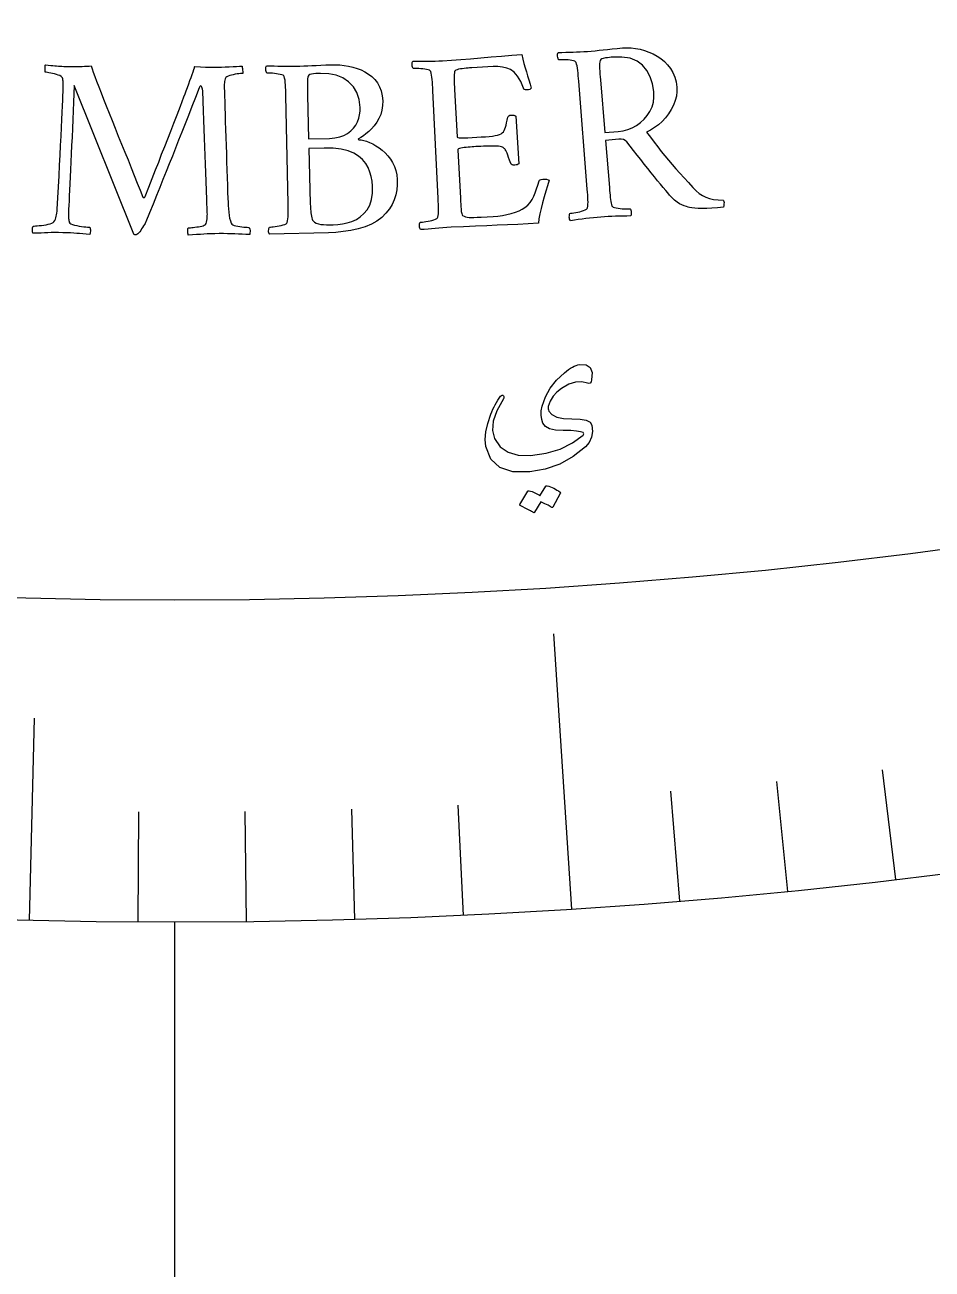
# Model space of a CAD drawing. Header units: millimetres. Extents: x -83 to 83, y -82 to 91.
# Drawn here: x -1.61 to 8.14, y -69.32 to -55.93 of the extents above; entities that cross this region are included whole.
import ezdxf

# ---------------------------------------------------------------- set-up
doc = ezdxf.new("R2010")
doc.units = ezdxf.units.MM
for name, color, linetype in [('CUT_OUTER', 1, 'Continuous'), ('ENGRAVE', 7, 'Continuous'), ('ENGRAVE_FINE', 8, 'Continuous'), ('TEXT', 5, 'Continuous')]:
    doc.layers.add(name, color=color, linetype=linetype)

msp = doc.modelspace()

# ---------------------------------------------------------------- linework, layer by layer
at = {"layer": 'CUT_OUTER'}
msp.add_arc((0, 0), 82.5, 179.648438, 0, dxfattribs=at)
at = {"layer": 'ENGRAVE'}
for points in [[(4.2671, -65.4485), (4.0739, -62.4848)], [(-1.5636, -65.5689), (-1.5117, -63.3915)], [(0, -74.6625), (0, -65.5875)]]:
    msp.add_lwpolyline(points, dxfattribs=at)
for radius in [80.85, 80.85, 78.6844, 74.6625, 74.6625, 71.4862, 65.5875, 65.5875, 62.1225]:
    msp.add_circle((0, 0), radius, dxfattribs=at)
at = {"layer": 'ENGRAVE_FINE'}
for points in [[(7.7518, -65.1278), (7.6114, -63.9481)], [(6.5923, -65.2554), (6.4729, -64.0734)], [(5.4306, -65.3623), (5.3322, -64.1784)], [(1.9363, -65.5589), (1.9012, -64.3714)], [(3.1022, -65.5141), (3.046, -64.3274)], [(-0.397, -65.5863), (-0.3898, -64.3983)], [(0.7698, -65.583), (0.7559, -64.3951)]]:
    msp.add_lwpolyline(points, dxfattribs=at)
at = {"layer": 'TEXT'}
for points in [[(4.8139, -56.1818), (4.8593, -56.1798), (4.9057, -56.1816), (4.9532, -56.1871), (5.0017, -56.1963), (5.05, -56.2091), (5.0967, -56.2256), (5.1419, -56.2457), (5.1855, -56.2694), (5.2267, -56.2969), (5.2643, -56.3284), (5.2983, -56.3639), (5.3288, -56.4034), (5.3547, -56.447), (5.3748, -56.4948), (5.389, -56.5469), (5.3975, -56.6032), (5.3988, -56.6518), (5.3933, -56.7004), (5.381, -56.7489), (5.3619, -56.7974), (5.3373, -56.8446), (5.3087, -56.8894), (5.276, -56.9318), (5.2391, -56.9716), (5.1995, -57.0079), (5.1586, -57.0393), (5.1163, -57.0659), (5.0727, -57.0877), (5.1135, -57.1431), (5.1536, -57.1962), (5.1927, -57.2468), (5.2311, -57.2951), (5.2693, -57.342), (5.3083, -57.3886), (5.348, -57.435), (5.3885, -57.4812), (5.4305, -57.5283), (5.475, -57.5779), (5.5218, -57.6298), (5.5711, -57.6841), (5.6046, -57.7177), (5.6389, -57.7463), (5.674, -57.7699), (5.7098, -57.7885), (5.7486, -57.8024), (5.7924, -57.8119), (5.8413, -57.817), (5.8952, -57.8176), (5.9005, -57.8239), (5.9039, -57.8329), (5.9054, -57.8445), (5.9051, -57.8587), (5.9039, -57.8727), (5.9027, -57.8836), (5.9015, -57.8912), (5.9004, -57.8957), (5.8345, -57.9018), (5.7742, -57.906), (5.7196, -57.9084), (5.6707, -57.9089), (5.6277, -57.9079), (5.5907, -57.9058), (5.5599, -57.9025), (5.5352, -57.8981), (5.5191, -57.8932), (5.5001, -57.8871), (5.4782, -57.8796), (5.4533, -57.8708), (5.4269, -57.859), (5.4005, -57.8424), (5.3739, -57.8211), (5.3473, -57.7951), (5.3359, -57.7823), (5.3205, -57.7646), (5.3011, -57.742), (5.2778, -57.7145), (5.2513, -57.6829), (5.2224, -57.648), (5.1912, -57.6098), (5.1576, -57.5683), (5.1222, -57.5243), (5.0857, -57.4789), (5.0481, -57.432), (5.0093, -57.3836), (4.9704, -57.3347), (4.9323, -57.2862), (4.895, -57.2381), (4.8584, -57.1905), (4.8437, -57.177), (4.8245, -57.1681), (4.8007, -57.1638), (4.7725, -57.164), (4.6312, -57.1757), (4.6723, -57.6826), (4.6726, -57.6867), (4.673, -57.6909), (4.6733, -57.6951), (4.6736, -57.6993), (4.674, -57.7035), (4.6743, -57.7076), (4.6747, -57.7118), (4.675, -57.716), (4.6772, -57.7418), (4.6794, -57.7664), (4.6818, -57.7898), (4.6842, -57.812), (4.687, -57.8325), (4.6905, -57.8511), (4.6948, -57.8676), (4.6997, -57.8822), (4.7052, -57.8886), (4.7148, -57.8943), (4.7287, -57.8993), (4.7467, -57.9036), (4.7671, -57.9071), (4.7881, -57.9097), (4.8098, -57.9113), (4.8321, -57.912), (4.853, -57.9121), (4.8703, -57.9119), (4.884, -57.9115), (4.8942, -57.9109), (4.8985, -57.9172), (4.9022, -57.9257), (4.9051, -57.9363), (4.9073, -57.9491), (4.9083, -57.962), (4.9076, -57.9729), (4.9051, -57.9819), (4.9008, -57.9889), (4.8589, -57.9897), (4.8178, -57.9906), (4.7777, -57.9916), (4.7384, -57.9926), (4.6994, -57.9939), (4.6598, -57.9958), (4.6198, -57.9982), (4.5793, -58.0012), (4.5398, -58.0045), (4.5, -58.0084), (4.4598, -58.0128), (4.4194, -58.0178), (4.3786, -58.0231), (4.3375, -58.0285), (4.296, -58.0341), (4.2542, -58.0399), (4.2489, -58.0337), (4.245, -58.0252), (4.2426, -58.0145), (4.2415, -58.0016), (4.2417, -57.9887), (4.243, -57.9777), (4.2452, -57.9688), (4.2485, -57.9619), (4.2587, -57.9609), (4.2723, -57.9591), (4.2894, -57.9565), (4.31, -57.9532), (4.332, -57.949), (4.3534, -57.944), (4.3742, -57.9381), (4.3945, -57.9314), (4.412, -57.9243), (4.4248, -57.9172), (4.4328, -57.9101), (4.4361, -57.903), (4.4397, -57.8847), (4.4419, -57.864), (4.4427, -57.841), (4.442, -57.8157), (4.4406, -57.7886), (4.4389, -57.7606), (4.4369, -57.7315), (4.4347, -57.7013), (4.3426, -56.5397), (4.3402, -56.5095), (4.3377, -56.4802), (4.3351, -56.4517), (4.3324, -56.4242), (4.3291, -56.3984), (4.3249, -56.3754), (4.3196, -56.355), (4.3134, -56.3374), (4.3091, -56.3298), (4.3003, -56.3237), (4.287, -56.3189), (4.2691, -56.3155), (4.2489, -56.3131), (4.2283, -56.3112), (4.2075, -56.3099), (4.1863, -56.3091), (4.1667, -56.3087), (4.1503, -56.3086), (4.1372, -56.3088), (4.1274, -56.3093), (4.1232, -56.3029), (4.1198, -56.2944), (4.117, -56.2838), (4.115, -56.271), (4.1141, -56.2581), (4.1149, -56.2471), (4.1175, -56.2382), (4.1217, -56.2312), (4.1624, -56.2297), (4.2026, -56.2284), (4.2423, -56.2273), (4.2816, -56.2263), (4.3204, -56.2252), (4.3591, -56.2235), (4.3976, -56.2213), (4.4358, -56.2185), (4.4761, -56.2152), (4.5178, -56.2113), (4.5611, -56.2069), (4.6058, -56.2021), (4.653, -56.197), (4.7033, -56.1919), (4.757, -56.1868), (4.8139, -56.1818)], [(2.8761, -56.3199), (2.9726, -56.3143), (3.0738, -56.3073), (3.1797, -56.2988), (3.2903, -56.2888), (3.4026, -56.2785), (3.5136, -56.269), (3.6232, -56.2605), (3.7315, -56.2529), (3.7422, -56.3029), (3.7538, -56.3508), (3.7663, -56.3965), (3.7797, -56.4401), (3.7934, -56.4829), (3.8068, -56.5265), (3.8199, -56.5708), (3.8328, -56.6158), (3.8251, -56.6224), (3.815, -56.6275), (3.8023, -56.631), (3.7871, -56.6329), (3.7712, -56.6327), (3.7593, -56.6298), (3.7514, -56.6242), (3.7474, -56.6159), (3.7183, -56.5427), (3.6858, -56.4848), (3.6499, -56.4422), (3.6105, -56.4148), (3.5679, -56.3979), (3.5223, -56.3868), (3.4736, -56.3814), (3.4219, -56.3817), (3.1924, -56.3952), (3.1825, -56.3959), (3.1692, -56.3969), (3.1525, -56.3982), (3.1323, -56.4), (3.1109, -56.4021), (3.0901, -56.4047), (3.0701, -56.4079), (3.0507, -56.4114), (3.0338, -56.4157), (3.0211, -56.4207), (3.0125, -56.4266), (3.008, -56.4333), (3.0051, -56.4485), (3.0032, -56.4658), (3.0023, -56.485), (3.0023, -56.5064), (3.0029, -56.5289), (3.0037, -56.5518), (3.0047, -56.575), (3.0058, -56.5985), (3.0063, -56.6078), (3.0068, -56.616), (3.0071, -56.6231), (3.0075, -56.6292), (3.0344, -57.1371), (3.0369, -57.142), (3.0439, -57.1457), (3.0553, -57.148), (3.0712, -57.1491), (3.0898, -57.1493), (3.1094, -57.1492), (3.13, -57.1486), (3.1516, -57.1475), (3.2928, -57.1396), (3.3386, -57.1366), (3.3789, -57.1331), (3.4139, -57.1293), (3.4434, -57.1251), (3.4683, -57.1199), (3.4896, -57.1132), (3.507, -57.105), (3.5207, -57.0952), (3.5318, -57.0835), (3.5414, -57.0694), (3.5494, -57.053), (3.5558, -57.0342), (3.5616, -57.0125), (3.5674, -56.9873), (3.5734, -56.9586), (3.5796, -56.9263), (3.5825, -56.9176), (3.5897, -56.911), (3.6012, -56.9066), (3.6169, -56.9044), (3.6323, -56.9043), (3.6454, -56.9061), (3.6562, -56.9097), (3.6647, -56.9153), (3.6977, -57.4284), (3.6911, -57.4337), (3.6816, -57.4379), (3.6692, -57.4408), (3.6539, -57.4424), (3.6387, -57.4422), (3.6265, -57.4393), (3.6172, -57.4337), (3.6109, -57.4255), (3.5994, -57.3898), (3.589, -57.3594), (3.5798, -57.3343), (3.5719, -57.3146), (3.5648, -57.2989), (3.5583, -57.286), (3.5523, -57.2759), (3.5467, -57.2686), (3.5413, -57.2629), (3.5353, -57.2577), (3.5288, -57.2531), (3.5219, -57.2491), (3.5124, -57.2445), (3.4984, -57.2411), (3.48, -57.2388), (3.4571, -57.2376), (3.4315, -57.2373), (3.4046, -57.2373), (3.3765, -57.2377), (3.3473, -57.2386), (3.3178, -57.2397), (3.2893, -57.2409), (3.2616, -57.2422), (3.2348, -57.2436), (3.2162, -57.2448), (3.1964, -57.2462), (3.1753, -57.2478), (3.1531, -57.2496), (3.131, -57.2517), (3.1105, -57.254), (3.0916, -57.2566), (3.0743, -57.2595), (3.0599, -57.263), (3.0497, -57.2674), (3.0437, -57.2729), (3.042, -57.2794), (3.0696, -57.7984), (3.0697, -57.8016), (3.0699, -57.8054), (3.0702, -57.8099), (3.0704, -57.8152), (3.0716, -57.8361), (3.0732, -57.8598), (3.075, -57.8863), (3.0772, -57.9155), (3.0799, -57.9429), (3.0836, -57.9635), (3.0881, -57.9774), (3.0935, -57.9846), (3.1088, -57.9926), (3.1256, -57.9986), (3.1439, -58.0026), (3.1637, -58.0046), (3.187, -58.0052), (3.2162, -58.0049), (3.2511, -58.0037), (3.2918, -58.0017), (3.4239, -57.9941), (3.4728, -57.9899), (3.5212, -57.9833), (3.5691, -57.9743), (3.6165, -57.9628), (3.6611, -57.9491), (3.7007, -57.9336), (3.7351, -57.9164), (3.7646, -57.8973), (3.7936, -57.8736), (3.8189, -57.8458), (3.8404, -57.8138), (3.858, -57.7778), (3.8735, -57.7388), (3.8885, -57.6983), (3.903, -57.6563), (3.9171, -57.6127), (3.9211, -57.6051), (3.9288, -57.5993), (3.9401, -57.5954), (3.955, -57.5933), (3.9781, -57.5928), (3.9972, -57.5946), (4.0122, -57.5988), (4.0232, -57.6054), (4.0071, -57.6634), (3.9903, -57.7233), (3.9727, -57.7849), (3.9542, -57.8483), (3.9372, -57.9102), (3.9239, -57.9673), (3.9143, -58.0196), (3.9084, -58.067), (3.7974, -58.0741), (3.6867, -58.0801), (3.5763, -58.0853), (3.4662, -58.0895), (3.3528, -58.0937), (3.2323, -58.0988), (3.1049, -58.1047), (2.9704, -58.1114), (2.9238, -58.114), (2.8796, -58.117), (2.838, -58.1204), (2.7988, -58.1241), (2.7605, -58.1278), (2.7215, -58.1309), (2.6818, -58.1335), (2.6413, -58.1357), (2.6361, -58.1293), (2.6325, -58.1207), (2.6303, -58.1099), (2.6297, -58.097), (2.6302, -58.0841), (2.6317, -58.0732), (2.6343, -58.0643), (2.6377, -58.0575), (2.6479, -58.0568), (2.6616, -58.0554), (2.6788, -58.0533), (2.6994, -58.0505), (2.7216, -58.0469), (2.7431, -58.0425), (2.7641, -58.0372), (2.7845, -58.0311), (2.8022, -58.0244), (2.8152, -58.0177), (2.8234, -58.0108), (2.8268, -58.0038), (2.831, -57.9856), (2.8338, -57.965), (2.8352, -57.9421), (2.8353, -57.9167), (2.8345, -57.8896), (2.8336, -57.8615), (2.8324, -57.8324), (2.8311, -57.8022), (2.7741, -56.6383), (2.7725, -56.6081), (2.7708, -56.5787), (2.769, -56.5502), (2.767, -56.5226), (2.7645, -56.4967), (2.7608, -56.4736), (2.7562, -56.4531), (2.7504, -56.4353), (2.7463, -56.4276), (2.7377, -56.4212), (2.7245, -56.4161), (2.7068, -56.4122), (2.6865, -56.4092), (2.6658, -56.4068), (2.6446, -56.4049), (2.6228, -56.4036), (2.6026, -56.4027), (2.5858, -56.4021), (2.5724, -56.402), (2.5625, -56.4022), (2.5586, -56.3957), (2.5553, -56.3871), (2.5529, -56.3764), (2.5512, -56.3635), (2.5507, -56.3506), (2.5518, -56.3397), (2.5546, -56.3308), (2.559, -56.324), (2.5998, -56.3236), (2.6403, -56.3234), (2.6805, -56.3233), (2.7203, -56.3234), (2.7598, -56.3233), (2.7989, -56.3227), (2.8377, -56.3216), (2.8761, -56.3199)], [(5.1501, -56.6515), (5.1365, -56.5669), (5.1118, -56.4915), (5.0761, -56.4251), (5.0294, -56.3677), (4.9699, -56.3227), (4.8959, -56.2932), (4.8074, -56.2793), (4.7043, -56.2808), (4.6904, -56.2822), (4.6733, -56.2841), (4.653, -56.2867), (4.6295, -56.2898), (4.6071, -56.2941), (4.5902, -56.3001), (4.5787, -56.3077), (4.5727, -56.3169), (4.569, -56.332), (4.5669, -56.3514), (4.5663, -56.375), (4.5673, -56.4029), (4.5691, -56.4329), (4.5711, -56.4632), (4.5733, -56.4936), (4.5757, -56.5241), (4.6245, -57.0921), (4.7683, -57.0803), (4.82, -57.0729), (4.8699, -57.0594), (4.9181, -57.0399), (4.9646, -57.0144), (5.0077, -56.9837), (5.0461, -56.9484), (5.0796, -56.9086), (5.1084, -56.8643), (5.1308, -56.816), (5.1452, -56.7645), (5.1516, -56.7096), (5.1501, -56.6515)], [(-1.1177, -56.3822), (-1.0845, -56.3826), (-1.0534, -56.3824), (-1.0244, -56.3816), (-0.9974, -56.3803), (-0.9719, -56.3787), (-0.9474, -56.3773), (-0.924, -56.376), (-0.9016, -56.3749), (-0.8921, -56.4053), (-0.8791, -56.443), (-0.8626, -56.4882), (-0.8426, -56.5407), (-0.8198, -56.5994), (-0.795, -56.6633), (-0.7682, -56.7322), (-0.7392, -56.8062), (-0.7086, -56.8839), (-0.6767, -56.9638), (-0.6436, -57.0461), (-0.6092, -57.1305), (-0.5742, -57.216), (-0.5395, -57.3013), (-0.505, -57.3865), (-0.4707, -57.4714), (-0.4373, -57.5547), (-0.4051, -57.635), (-0.3741, -57.7123), (-0.3445, -57.7866), (-0.3428, -57.7891), (-0.3403, -57.7908), (-0.3372, -57.7919), (-0.3333, -57.7923), (-0.3295, -57.7916), (-0.3263, -57.7895), (-0.3239, -57.7861), (-0.3221, -57.7812), (-0.282, -57.6805), (-0.2443, -57.5849), (-0.2087, -57.4943), (-0.1753, -57.4088), (-0.1431, -57.3257), (-0.1107, -57.2427), (-0.0783, -57.1596), (-0.0457, -57.0765), (-0.0124, -56.9912), (0.0223, -56.9015), (0.0585, -56.8074), (0.0961, -56.709), (0.1086, -56.6761), (0.1214, -56.6418), (0.1345, -56.6062), (0.1479, -56.5691), (0.161, -56.5326), (0.1731, -56.4985), (0.1841, -56.4668), (0.1941, -56.4377), (0.2024, -56.4132), (0.2083, -56.3957), (0.2118, -56.3852), (0.213, -56.3817), (0.2743, -56.3851), (0.3298, -56.3874), (0.3795, -56.3887), (0.4234, -56.3889), (0.4601, -56.3884), (0.4989, -56.3876), (0.54, -56.3863), (0.5833, -56.3847), (0.6252, -56.3828), (0.6621, -56.381), (0.6941, -56.3792), (0.7212, -56.3775), (0.7226, -56.3822), (0.7241, -56.3907), (0.7256, -56.4031), (0.7272, -56.4193), (0.7286, -56.4352), (0.7296, -56.4465), (0.7302, -56.4533), (0.7304, -56.4556), (0.7193, -56.4561), (0.7054, -56.4573), (0.6886, -56.4593), (0.6689, -56.462), (0.648, -56.4654), (0.6276, -56.4694), (0.6077, -56.4742), (0.5883, -56.4796), (0.5711, -56.4856), (0.5577, -56.4918), (0.548, -56.4984), (0.5421, -56.5052), (0.5384, -56.5158), (0.5354, -56.5277), (0.5332, -56.541), (0.5316, -56.5556), (0.5305, -56.5707), (0.5298, -56.585), (0.5294, -56.5986), (0.5294, -56.6116), (0.5311, -56.651), (0.5329, -56.6995), (0.5348, -56.7572), (0.5369, -56.8239), (0.539, -56.8973), (0.5414, -56.9751), (0.544, -57.0572), (0.5468, -57.1437), (0.5497, -57.2322), (0.5526, -57.3201), (0.5556, -57.4075), (0.5585, -57.4943), (0.5613, -57.5785), (0.5639, -57.6578), (0.5663, -57.7321), (0.5685, -57.8016), (0.5705, -57.8402), (0.5728, -57.8777), (0.5754, -57.9142), (0.5784, -57.9496), (0.5824, -57.9831), (0.5882, -58.0138), (0.5956, -58.0417), (0.6049, -58.0667), (0.6113, -58.0758), (0.6219, -58.0837), (0.6368, -58.0902), (0.6558, -58.0955), (0.6771, -58.0998), (0.6985, -58.1034), (0.7201, -58.1063), (0.7419, -58.1085), (0.7617, -58.11), (0.7775, -58.1111), (0.7892, -58.1118), (0.7969, -58.1119), (0.8018, -58.1221), (0.8052, -58.1331), (0.8071, -58.1451), (0.8073, -58.1579), (0.8067, -58.1699), (0.8059, -58.1792), (0.8048, -58.186), (0.8036, -58.1901), (0.7629, -58.1879), (0.7228, -58.1859), (0.6832, -58.184), (0.6441, -58.1823), (0.6046, -58.1809), (0.5634, -58.18), (0.5207, -58.1796), (0.4764, -58.1797), (0.43, -58.1803), (0.3869, -58.1814), (0.3469, -58.183), (0.31, -58.185), (0.2732, -58.1874), (0.2332, -58.1899), (0.1901, -58.1926), (0.1437, -58.1955), (0.1423, -58.1913), (0.1409, -58.1843), (0.1394, -58.1745), (0.138, -58.1619), (0.1373, -58.1487), (0.1379, -58.1368), (0.14, -58.1263), (0.1435, -58.1172), (0.1532, -58.1169), (0.1654, -58.1161), (0.18, -58.1148), (0.197, -58.1129), (0.2153, -58.1105), (0.2336, -58.1078), (0.2519, -58.1048), (0.2702, -58.1014), (0.2872, -58.0977), (0.3018, -58.0939), (0.3139, -58.0899), (0.3236, -58.0858), (0.3301, -58.0796), (0.3355, -58.0696), (0.3398, -58.0558), (0.343, -58.0381), (0.3454, -58.0193), (0.347, -58.0018), (0.348, -57.9857), (0.3482, -57.971), (0.348, -57.9545), (0.3473, -57.9358), (0.3463, -57.9147), (0.3449, -57.8914), (0.3436, -57.8681), (0.3426, -57.8471), (0.3419, -57.8283), (0.3417, -57.8118), (0.3383, -57.7136), (0.3349, -57.6173), (0.3316, -57.5229), (0.3283, -57.4304), (0.325, -57.3384), (0.3217, -57.2453), (0.3184, -57.1512), (0.3151, -57.0561), (0.3116, -56.9585), (0.3078, -56.8574), (0.3036, -56.7525), (0.2991, -56.644), (0.2987, -56.6389), (0.2977, -56.6321), (0.2959, -56.6236), (0.2934, -56.6133), (0.2901, -56.6035), (0.2858, -56.5965), (0.2805, -56.5924), (0.2741, -56.591), (0.2712, -56.5922), (0.268, -56.5959), (0.2644, -56.6021), (0.2605, -56.6106), (0.2205, -56.7137), (0.1819, -56.8128), (0.1448, -56.9081), (0.109, -56.9995), (0.0742, -57.0882), (0.0397, -57.1753), (0.0057, -57.2608), (-0.0279, -57.3447), (-0.0614, -57.4282), (-0.0952, -57.5123), (-0.1293, -57.5971), (-0.1636, -57.6826), (-0.1988, -57.7701), (-0.2353, -57.8609), (-0.2731, -57.9549), (-0.3123, -58.0523), (-0.3161, -58.0592), (-0.3216, -58.069), (-0.3289, -58.0815), (-0.3379, -58.0968), (-0.348, -58.1133), (-0.3582, -58.1292), (-0.3686, -58.1446), (-0.3791, -58.1595), (-0.3895, -58.1724), (-0.3994, -58.182), (-0.4087, -58.1883), (-0.4174, -58.1913), (-0.4208, -58.1922), (-0.4252, -58.192), (-0.4306, -58.1907), (-0.4371, -58.1884), (-0.4385, -58.1872), (-0.4399, -58.1863), (-0.4414, -58.1858), (-0.4428, -58.1856), (-1.0833, -56.5841), (-1.0865, -56.6742), (-1.0902, -56.7656), (-1.0942, -56.8585), (-1.0986, -56.9527), (-1.1031, -57.047), (-1.1074, -57.1398), (-1.1115, -57.2313), (-1.1154, -57.3213), (-1.1192, -57.4085), (-1.1229, -57.4913), (-1.1265, -57.5698), (-1.1301, -57.6438), (-1.1334, -57.7123), (-1.1365, -57.7737), (-1.1392, -57.8281), (-1.1416, -57.8756), (-1.1436, -57.9146), (-1.1451, -57.9437), (-1.146, -57.9628), (-1.1464, -57.9719), (-1.1464, -57.982), (-1.1461, -57.9925), (-1.1454, -58.0037), (-1.1444, -58.0153), (-1.143, -58.0268), (-1.1413, -58.0374), (-1.1392, -58.0471), (-1.1368, -58.056), (-1.1302, -58.0654), (-1.1185, -58.0738), (-1.1016, -58.0813), (-1.0797, -58.0878), (-1.055, -58.0934), (-1.0302, -58.0981), (-1.0052, -58.102), (-0.98, -58.1049), (-0.9572, -58.1072), (-0.9392, -58.1088), (-0.9262, -58.1097), (-0.9181, -58.1101), (-0.9135, -58.117), (-0.9106, -58.1263), (-0.9096, -58.138), (-0.9103, -58.1522), (-0.912, -58.166), (-0.9135, -58.1766), (-0.9151, -58.1841), (-0.9165, -58.1884), (-0.956, -58.1851), (-0.9926, -58.1819), (-1.0264, -58.179), (-1.0573, -58.1762), (-1.0888, -58.1738), (-1.1242, -58.1718), (-1.1635, -58.1703), (-1.2067, -58.1691), (-1.2526, -58.1684), (-1.2948, -58.1683), (-1.333, -58.1687), (-1.3674, -58.1698), (-1.4018, -58.1711), (-1.4401, -58.1726), (-1.4823, -58.174), (-1.5283, -58.1756), (-1.5296, -58.1713), (-1.5309, -58.1643), (-1.532, -58.1545), (-1.5331, -58.1419), (-1.5334, -58.1286), (-1.5324, -58.1168), (-1.53, -58.1063), (-1.5263, -58.0973), (-1.5158, -58.0973), (-1.5013, -58.0966), (-1.4826, -58.0953), (-1.46, -58.0935), (-1.4354, -58.0909), (-1.4109, -58.0877), (-1.3866, -58.0837), (-1.3625, -58.0791), (-1.3407, -58.0736), (-1.3235, -58.0674), (-1.3108, -58.0603), (-1.3027, -58.0525), (-1.2935, -58.0384), (-1.2859, -58.0239), (-1.2801, -58.0087), (-1.2761, -57.993), (-1.2731, -57.9762), (-1.2704, -57.9578), (-1.268, -57.9379), (-1.266, -57.9163), (-1.2592, -57.7947), (-1.2527, -57.6756), (-1.2464, -57.5588), (-1.2404, -57.4445), (-1.2347, -57.3343), (-1.2295, -57.2299), (-1.2248, -57.1312), (-1.2205, -57.0383), (-1.2167, -56.9524), (-1.2132, -56.8749), (-1.2101, -56.8058), (-1.2074, -56.7451), (-1.2051, -56.6944), (-1.2034, -56.6554), (-1.2023, -56.6281), (-1.2018, -56.6125), (-1.2016, -56.5973), (-1.2015, -56.5824), (-1.2016, -56.5679), (-1.2019, -56.5538), (-1.2028, -56.5401), (-1.2045, -56.5271), (-1.207, -56.5149), (-1.2104, -56.5033), (-1.2151, -56.495), (-1.2241, -56.4872), (-1.2374, -56.4799), (-1.255, -56.4729), (-1.2748, -56.4666), (-1.2951, -56.4609), (-1.3157, -56.4558), (-1.3366, -56.4515), (-1.3561, -56.448), (-1.3724, -56.4454), (-1.3854, -56.4438), (-1.3952, -56.4431), (-1.3964, -56.4407), (-1.3971, -56.4336), (-1.3973, -56.4218), (-1.397, -56.4053), (-1.3965, -56.3886), (-1.3956, -56.3764), (-1.3946, -56.3684), (-1.3933, -56.3649), (-1.3635, -56.367), (-1.3367, -56.369), (-1.313, -56.371), (-1.2924, -56.3729), (-1.2733, -56.3746), (-1.2542, -56.3762), (-1.2351, -56.3776), (-1.216, -56.3788), (-1.1955, -56.3798), (-1.1723, -56.3807), (-1.1463, -56.3815), (-1.1177, -56.3822)], [(1.68, -56.3627), (1.7255, -56.3626), (1.7717, -56.3651), (1.8187, -56.3701), (1.8664, -56.3778), (1.9136, -56.3882), (1.9589, -56.4019), (2.0023, -56.4187), (2.0437, -56.4387), (2.0824, -56.4624), (2.1175, -56.4902), (2.1491, -56.5221), (2.177, -56.5582), (2.2002, -56.5989), (2.2175, -56.6447), (2.2287, -56.6956), (2.234, -56.7517), (2.233, -56.8023), (2.2259, -56.8506), (2.2126, -56.8967), (2.1931, -56.9407), (2.1695, -56.9816), (2.1436, -57.0188), (2.1154, -57.0521), (2.085, -57.0817), (2.0545, -57.1073), (2.0261, -57.1286), (1.9997, -57.1456), (1.9755, -57.1583), (1.9725, -57.1612), (1.9715, -57.1641), (1.9726, -57.1668), (1.9759, -57.1695), (2.0019, -57.1717), (2.0302, -57.1774), (2.0607, -57.1864), (2.0934, -57.1989), (2.1272, -57.2147), (2.161, -57.2338), (2.1948, -57.2562), (2.2285, -57.2819), (2.2608, -57.3107), (2.2904, -57.3427), (2.3171, -57.3777), (2.341, -57.4158), (2.361, -57.4568), (2.3758, -57.5004), (2.3856, -57.5466), (2.3903, -57.5956), (2.3901, -57.6533), (2.3848, -57.7091), (2.3743, -57.763), (2.3587, -57.815), (2.3366, -57.8652), (2.3068, -57.9136), (2.2694, -57.9602), (2.2243, -58.0049), (2.1726, -58.0443), (2.1129, -58.0779), (2.0452, -58.1056), (1.9695, -58.1273), (1.8898, -58.1442), (1.8104, -58.1573), (1.7312, -58.1666), (1.6522, -58.1722), (1.0179, -58.1867), (1.0129, -58.1802), (1.0095, -58.1715), (1.0076, -58.1607), (1.0073, -58.1478), (1.0082, -58.1348), (1.0101, -58.124), (1.0128, -58.1152), (1.0165, -58.1085), (1.0267, -58.1081), (1.0404, -58.107), (1.0576, -58.1054), (1.0784, -58.1032), (1.1006, -58.1002), (1.1222, -58.0964), (1.1433, -58.0917), (1.1639, -58.0862), (1.1818, -58.08), (1.195, -58.0737), (1.2034, -58.067), (1.207, -58.0601), (1.2117, -58.042), (1.215, -58.0215), (1.2171, -57.9986), (1.2179, -57.9733), (1.2179, -57.9462), (1.2178, -57.9181), (1.2174, -57.8889), (1.2169, -57.8587), (1.1924, -56.6937), (1.1916, -56.6634), (1.1908, -56.634), (1.1897, -56.6055), (1.1885, -56.5778), (1.1867, -56.5519), (1.1837, -56.5286), (1.1796, -56.508), (1.1744, -56.49), (1.1705, -56.4823), (1.1621, -56.4756), (1.1491, -56.4701), (1.1314, -56.4658), (1.1113, -56.4622), (1.0906, -56.4592), (1.0694, -56.4568), (1.0478, -56.4548), (1.0276, -56.4533), (1.0108, -56.4523), (0.9974, -56.4518), (0.9875, -56.4517), (0.9837, -56.4451), (0.9807, -56.4364), (0.9786, -56.4257), (0.9773, -56.4128), (0.9771, -56.3998), (0.9785, -56.389), (0.9816, -56.3802), (0.9861, -56.3735), (1.027, -56.3742), (1.0675, -56.3751), (1.1076, -56.3762), (1.1474, -56.3774), (1.1869, -56.3784), (1.226, -56.3789), (1.2648, -56.3788), (1.3032, -56.3782), (1.3435, -56.3771), (1.3852, -56.3756), (1.4282, -56.3736), (1.4725, -56.3713), (1.5193, -56.3688), (1.5695, -56.3665), (1.623, -56.3645), (1.68, -56.3627)], [(1.4377, -57.1604), (1.6621, -57.1543), (1.72, -57.1496), (1.7718, -57.1391), (1.8175, -57.1229), (1.8571, -57.1008), (1.8912, -57.0742), (1.92, -57.0445), (1.9437, -57.0117), (1.9623, -56.9756), (1.9761, -56.9379), (1.9855, -56.8997), (1.9906, -56.8612), (1.9914, -56.8223), (1.9813, -56.7369), (1.9573, -56.6623), (1.9195, -56.5985), (1.8679, -56.5455), (1.8051, -56.5041), (1.7337, -56.4753), (1.6537, -56.4591), (1.5651, -56.4554), (1.5512, -56.456), (1.534, -56.457), (1.5136, -56.4584), (1.4899, -56.4602), (1.4673, -56.4633), (1.4501, -56.4683), (1.4382, -56.4752), (1.4317, -56.4841), (1.4283, -56.497), (1.4259, -56.5129), (1.4244, -56.532), (1.4238, -56.5542), (1.4239, -56.5783), (1.4241, -56.6031), (1.4244, -56.6286), (1.425, -56.6548), (1.4251, -56.6602), (1.4253, -56.6653), (1.4254, -56.67), (1.4255, -56.6743), (1.4256, -56.6785), (1.4257, -56.6827), (1.4258, -56.6869), (1.4259, -56.6911)], [(1.4403, -57.2638), (1.4552, -57.856), (1.4556, -57.8671), (1.4562, -57.8808), (1.457, -57.8971), (1.4581, -57.916), (1.4596, -57.936), (1.4616, -57.9554), (1.4641, -57.9743), (1.4671, -57.9927), (1.4705, -58.0092), (1.4742, -58.0225), (1.4781, -58.0327), (1.4824, -58.0398), (1.4997, -58.0545), (1.52, -58.0661), (1.5432, -58.0744), (1.5693, -58.0794), (1.5981, -58.0823), (1.6296, -58.0841), (1.6637, -58.0847), (1.7004, -58.0841), (1.7521, -58.0807), (1.8032, -58.0733), (1.8536, -58.0621), (1.9034, -58.0471), (1.9507, -58.0265), (1.9936, -57.999), (2.0322, -57.9643), (2.0665, -57.9227), (2.0942, -57.8728), (2.1131, -57.8137), (2.1232, -57.7452), (2.1246, -57.6675), (2.1202, -57.6164), (2.1111, -57.5663), (2.0971, -57.5172), (2.0782, -57.4693), (2.0527, -57.424), (2.0184, -57.383), (1.9755, -57.3463), (1.9239, -57.3139), (1.8619, -57.2878), (1.788, -57.27), (1.702, -57.2606), (1.604, -57.2594)], [(4.4358, -59.7882), (4.3744, -59.7725), (4.3075, -59.7765), (4.2349, -59.8003), (4.1568, -59.8437), (4.1079, -59.8832), (4.068, -59.9291), (4.0372, -59.9814), (4.0153, -60.0401), (4.0135, -60.0516), (4.0141, -60.0635), (4.017, -60.0756), (4.0223, -60.0881), (4.0545, -60.1259), (4.1061, -60.1525), (4.1772, -60.1679), (4.2676, -60.1721), (4.3568, -60.1751), (4.4224, -60.1875), (4.4643, -60.2093), (4.4825, -60.2405), (4.4893, -60.3082), (4.4804, -60.3695), (4.4557, -60.4246), (4.4151, -60.4733), (4.2823, -60.5778), (4.1383, -60.6577), (3.983, -60.713), (3.8167, -60.7437), (3.633, -60.7423), (3.493, -60.696), (3.3969, -60.6049), (3.3446, -60.4692), (3.3379, -60.3936), (3.3443, -60.3107), (3.3639, -60.2205), (3.3965, -60.123), (3.4082, -60.0958), (3.4203, -60.0694), (3.4328, -60.044), (3.4457, -60.0195), (3.459, -59.9957), (3.473, -59.9726), (3.4876, -59.9502), (3.5028, -59.9284), (3.5111, -59.9193), (3.5188, -59.9154), (3.5259, -59.9166), (3.5323, -59.923), (3.5362, -59.9312), (3.5375, -59.9395), (3.5362, -59.9479), (3.5324, -59.9566), (3.4631, -60.0842), (3.4241, -60.198), (3.4155, -60.2978), (3.4375, -60.3838), (3.4977, -60.4722), (3.5823, -60.5321), (3.6913, -60.5634), (3.8244, -60.5658), (3.9933, -60.5415), (4.1438, -60.4968), (4.2757, -60.4317), (4.3889, -60.3464), (4.3956, -60.3394), (4.3978, -60.3327), (4.3956, -60.3263), (4.3889, -60.3202), (4.3629, -60.31), (4.3186, -60.3029), (4.2561, -60.2989), (4.1752, -60.2981), (4.0927, -60.2937), (4.029, -60.2791), (3.9841, -60.2543), (3.958, -60.2194), (3.9442, -60.1772), (3.9383, -60.1324), (3.9401, -60.0851), (3.9496, -60.0351), (3.9847, -59.9358), (4.0361, -59.8431), (4.1039, -59.7569), (4.1879, -59.6772), (4.2104, -59.6581), (4.2323, -59.6414), (4.2537, -59.627), (4.2745, -59.615), (4.2947, -59.6053), (4.3141, -59.5977), (4.3327, -59.5922), (4.3505, -59.589), (4.4214, -59.5904), (4.4669, -59.6182), (4.487, -59.6724), (4.4816, -59.753), (4.4747, -59.7751), (4.4647, -59.7883), (4.4518, -59.7927), (4.4358, -59.7882)], [(3.9874, -60.897), (3.9896, -60.8945), (3.9928, -60.8929), (3.997, -60.8921), (4.0022, -60.8923), (4.0212, -60.8979), (4.0397, -60.9043), (4.0577, -60.9114), (4.0751, -60.9192), (4.0921, -60.9278), (4.1088, -60.9375), (4.1252, -60.948), (4.1413, -60.9595), (4.1445, -60.9632), (4.1461, -60.9671), (4.146, -60.9715), (4.1443, -60.9761), (4.0631, -61.1235), (4.0607, -61.1255), (4.057, -61.1258), (4.0521, -61.1242), (4.0458, -61.1209), (4.0414, -61.1177), (4.0343, -61.1135), (4.0246, -61.1081), (4.0122, -61.1016), (3.9969, -61.0939), (3.9788, -61.0849), (3.9577, -61.0746), (3.9337, -61.0629), (3.8687, -61.1772), (3.8656, -61.1807), (3.8614, -61.1818), (3.8561, -61.1804), (3.8497, -61.1765), (3.8441, -61.1731), (3.8353, -61.1681), (3.8234, -61.1613), (3.8082, -61.153), (3.7897, -61.1429), (3.7674, -61.1312), (3.7416, -61.1179), (3.712, -61.1029), (3.7089, -61.1003), (3.7074, -61.0976), (3.7076, -61.0948), (3.7095, -61.0918), (3.7937, -60.9504), (3.7959, -60.9479), (3.7992, -60.9463), (3.8034, -60.9456), (3.8086, -60.9458), (3.8247, -60.9498), (3.8404, -60.9547), (3.8557, -60.9605), (3.8706, -60.967), (3.885, -60.9743), (3.8991, -60.9823), (3.9127, -60.9908), (3.9258, -60.9999)]]:
    msp.add_lwpolyline(points, close=True, dxfattribs=at)

doc.saveas('drawing.dxf')
